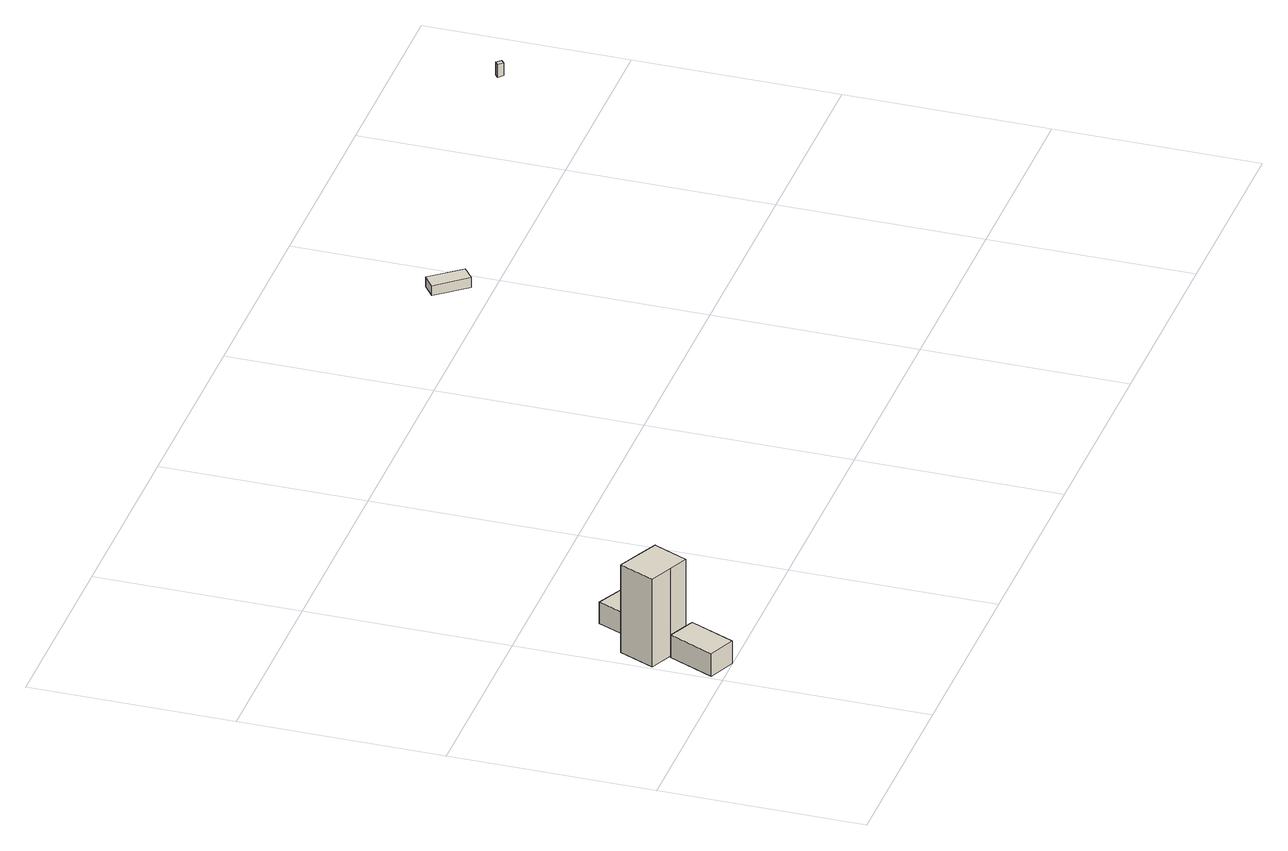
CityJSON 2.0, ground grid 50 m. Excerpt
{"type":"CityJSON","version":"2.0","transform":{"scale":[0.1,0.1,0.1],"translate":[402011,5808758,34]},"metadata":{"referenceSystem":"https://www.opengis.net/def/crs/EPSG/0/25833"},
"CityObjects":{
"building1":{"type":"Building","attributes":{"Gemeindeschluessel":"11000009","BezugspunktDach":"2200","function":"31001_2420","measuredHeight":5.99,"storeysAboveGround":1},"address":[{"country":"Germany","locality":"Berlin","thoroughfareNumber":"500 (2)","thoroughfareName":"Am Falkenberg"}],"geometry":[{"type":"Solid","lod":"1","boundaries":[[[[0,1,2,3,4]],[[5,6,7,8,9]],[[5,9,4,3]],[[6,5,3,2]],[[7,6,2,1]],[[8,7,1,0]],[[9,8,0,4]]]]}]},
"building2":{"type":"Building","attributes":{"Gemeindeschluessel":"11000009","BezugspunktDach":"2200","function":"31001_2420","measuredHeight":23.36,"storeysAboveGround":7},"address":[{"country":"Germany","locality":"Berlin","thoroughfareNumber":"500","thoroughfareName":"Am Falkenberg"}],"geometry":[{"type":"Solid","lod":"1","boundaries":[[[[10,11,12,13,14,15,16]],[[17,18,19,20,21,22,23]],[[17,23,16,15]],[[18,17,15,14]],[[19,18,14,13]],[[20,19,13,12]],[[21,20,12,11]],[[22,21,11,10]],[[23,22,10,16]]]]}]},
"building3":{"type":"Building","attributes":{"Gemeindeschluessel":"11000009","BezugspunktDach":"2200","function":"31001_2520","measuredHeight":5.72,"storeysAboveGround":1},"address":[{"country":"Germany","locality":"Berlin","thoroughfareNumber":"500 (1)","thoroughfareName":"Am Falkenberg"}],"geometry":[{"type":"Solid","lod":"1","boundaries":[[[[24,25,26,27,28,29]],[[30,31,32,33,34,35]],[[30,35,29,28]],[[31,30,28,27]],[[32,31,27,26]],[[33,32,26,25]],[[34,33,25,24]],[[35,34,24,29]]]]}]},
"building4":{"type":"Building","attributes":{"Gemeindeschluessel":"11000009","BezugspunktDach":"2200","function":"31001_2000","measuredHeight":2.82,"storeysAboveGround":1},"address":[{"country":"Germany","locality":"Berlin","thoroughfareNumber":"442","thoroughfareName":"Adlergestell"}],"geometry":[{"type":"Solid","lod":"1","boundaries":[[[[36,37,38,39]],[[40,41,42,43]],[[40,43,39,38]],[[41,40,38,37]],[[42,41,37,36]],[[43,42,36,39]]]]}]},
"building5":{"type":"Building","attributes":{"Gemeindeschluessel":"11000009","BezugspunktDach":"2200","function":"51009_1610","measuredHeight":3.42,"storeysAboveGround":0},"address":[{"country":"Germany","locality":"Berlin"}],"geometry":[{"type":"Solid","lod":"1","boundaries":[[[[44,45,46,47]],[[48,49,50,51]],[[48,51,47,46]],[[49,48,46,45]],[[50,49,45,44]],[[51,50,44,47]]]]}]}
},
"vertices":[
[78,1,68],[128,112,68],[108,121,68],[61,142,68],[11,30,68],[61,142,8],[108,121,8],[128,112,8],[78,1,8],[11,30,8],
[61,142,246],[108,121,246],[145,204,246],[146,206,246],[101,227,246],[41,255,246],[2,168,246],[41,255,13],[101,227,13],[146,206,13],[145,204,13],[108,121,13],[61,142,13],[2,168,13],
[146,206,67],[145,204,67],[166,194,67],[217,308,67],[150,340,67],[101,227,67],[150,340,10],[217,308,10],[166,194,10],[145,204,10],[146,206,10],[101,227,10],
[1442,1049,42],[1474,1073,42],[1414,1149,42],[1381,1124,42],[1414,1149,16],[1474,1073,16],[1442,1049,16],[1381,1124,16],
[2341,1253,48],[2349,1261,48],[2339,1272,48],[2330,1264,48],[2339,1272,14],[2349,1261,14],[2341,1253,14],[2330,1264,14]
]}
